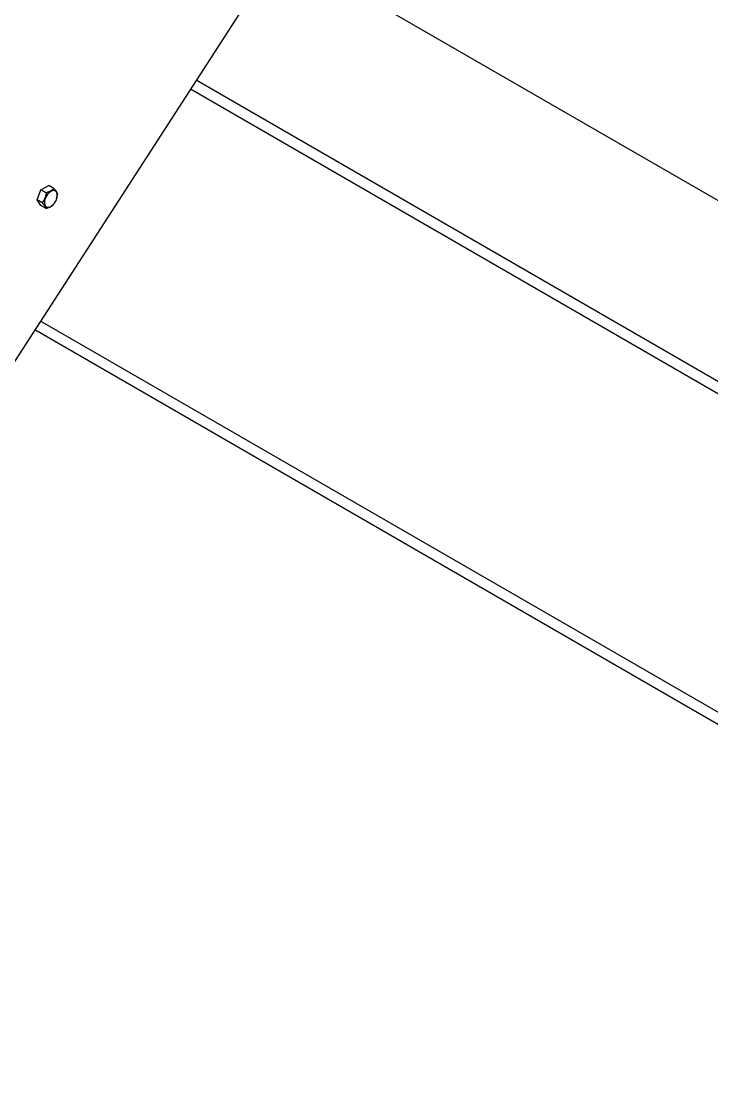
# Model space of a CAD drawing. Header units: millimetres. Extents: x 1293 to 41893, y 1011 to 26911.
# Drawn here: x 36706 to 37222, y 9427 to 10211 of the extents above; entities that cross this region are included whole.
import ezdxf

# ---------------------------------------------------------------- set-up
doc = ezdxf.new("R2010")
doc.units = ezdxf.units.MM
doc.header["$LTSCALE"] = 50
doc.layers.add('PASILLOS', color=2, linetype='Continuous')

msp = doc.modelspace()

# ---------------------------------------------------------------- linework, layer by layer
at = {"color": 7, "linetype": 'Continuous', "lineweight": 25}
for p, q in [((38317.2791442, 9447.7740489), (36900.4728954, 10265.6788868)), ((38620.4006185, 9128.4563719), (36832.5063874, 10160.585742)), ((38620.4006185, 9137.582032), (36836.8037749, 10167.2305731)), ((38517.8701352, 8949.9639943), (36720.5789765, 9987.5180953)), ((38517.8701352, 8940.8383342), (36716.2815889, 9980.8732642))]:
    msp.add_line(p, q, dxfattribs=at)
at = {"layer": 'PASILLOS', "linetype": 'Continuous', "lineweight": 25}
for p, q in [((37175.4683848, 10690.8903859), (35279.9773712, 7759.9893105)), ((36717.9588923, 10077.8998052), (36720.8753161, 10085.4165842)), ((36720.8753161, 10085.4165842), (36726.7081635, 10088.7838154)), ((36724.7640127, 10083.1716874), (36720.8753161, 10085.4165842)), ((36730.5968602, 10086.5389186), (36726.7081635, 10088.7838154)), ((36721.847589, 10075.6549084), (36717.9588923, 10077.8998052)), ((36720.8753161, 10073.7502574), (36717.9588923, 10077.8998052)), ((36724.7640127, 10071.5053606), (36720.8753161, 10073.7502574))]:
    msp.add_line(p, q, dxfattribs=at)
at = {"layer": 'PASILLOS', "linetype": 'Continuous', "lineweight": 25, "flags": 128}
msp.add_lwpolyline([(36728.2818678, 10084.2075697), (36727.1769554, 10083.4205846), (36726.1316092, 10082.3777606), (36725.2021839, 10081.1353167), (36724.4387851, 10079.7602332), (36723.882568, 10078.3266413), (36723.5635183, 10076.9118264), (36723.4988359, 10075.5920613), (36723.6920081, 10074.4384952), (36724.1326208, 10073.5133168), (36724.7969205, 10072.866403), (36725.6490946, 10072.5326289), (36726.6432022, 10072.5299885), (36727.7256507, 10072.858624), (36728.838085, 10073.5008186), (36729.9205335, 10074.4219515), (36730.914641, 10075.5723642), (36731.7668151, 10076.8900375), (36732.4311148, 10078.3039354), (36732.8717275, 10079.7378344), (36733.0648997, 10081.1144324), (36733.0002174, 10082.3595168), (36732.6811677, 10083.4059648), (36732.1249505, 10084.197362), (36731.3615518, 10084.6910441), (36730.4321265, 10084.8603965), (36729.3867802, 10084.6962893), (36728.2818678, 10084.2075697)], dxfattribs=at)
at = {"layer": 'PASILLOS', "linetype": 'Continuous', "lineweight": 25}
for points, knots in [([(36724.7640127, 10083.1716874), (36724.6403438, 10082.4450281), (36724.3903243, 10080.9759522), (36723.5428217, 10078.3339586), (36722.50401, 10076.6922791), (36721.847589, 10075.6549084)], [0, 0, 0, 0, 0.2648633469, 0.5354700776, 1, 1, 1, 1]), ([(36730.5968602, 10086.5389186), (36730.4146867, 10086.3550443), (36729.8870176, 10085.822449), (36728.8400323, 10084.9905265), (36727.1172033, 10083.9937879), (36725.6344923, 10083.4757944), (36724.7640127, 10083.1716874)], [0, 0, 0, 0, 0.1315464599, 0.3810267709, 0.6366091688, 1, 1, 1, 1]), ([(36733.5132839, 10082.3893708), (36733.389615, 10082.6746609), (36733.1395955, 10083.2514274), (36732.2920928, 10084.5799314), (36731.2532811, 10085.7803677), (36730.5968602, 10086.5389186)], [0, 0, 0, 0, 0.2648633469, 0.5354700776, 1, 1, 1, 1]), ([(36730.5968602, 10074.8725918), (36730.9791386, 10075.449959), (36731.7519849, 10076.6172134), (36732.8896235, 10079.0917151), (36733.2717927, 10081.1124662), (36733.5132839, 10082.3893708)], [0, 0, 0, 0, 0.2648633469, 0.5354700776, 1, 1, 1, 1]), ([(36721.847589, 10075.6549084), (36722.2298674, 10075.2203262), (36723.0027137, 10074.3417382), (36724.1403524, 10072.8457423), (36724.5225215, 10072.0243776), (36724.7640127, 10071.5053606)], [0, 0, 0, 0, 0.2648633469, 0.5354700776, 1, 1, 1, 1]), ([(36724.7640127, 10071.5053606), (36725.6345072, 10071.8094613), (36727.101893, 10072.3220817), (36728.8282874, 10073.3160905), (36729.8781465, 10074.1471727), (36730.4146889, 10074.6887209), (36730.5968602, 10074.8725918)], [0, 0, 0, 0, 0.36338935629, 0.61256267501, 0.86845407398, 1, 1, 1, 1])]:
    msp.add_open_spline(points, degree=3, knots=knots, dxfattribs=at)

doc.saveas('drawing.dxf')
